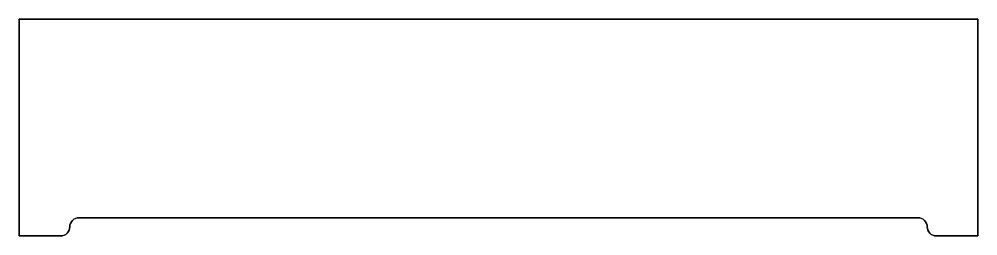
# Model space of a CAD drawing. Header units: millimetres. Extents: x -271 to -6, y 0 to 60.
import ezdxf

# ---------------------------------------------------------------- set-up
doc = ezdxf.new("R2010")
doc.units = ezdxf.units.MM
doc.layers.get('0').update_dxf_attribs({"linetype": 'CONTINUOUS'})

msp = doc.modelspace()

# ---------------------------------------------------------------- linework, layer by layer
for points in [[(-20, 2.5, 0.414214), (-17.5, 0), (-6, 0), (-6, 60), (-271, 60), (-271, 0), (-259.5, 0, 0.414214), (-257, 2.5, -0.414214), (-254.5, 5), (-22.5, 5, -0.414214)], [(-22.5, 5), (-254.5, 5, 0.414214), (-257, 2.5, -0.414214), (-259.5, 0), (-271, 0), (-271, 60), (-6, 60), (-6, 0), (-17.5, 0, -0.414214), (-20, 2.5, 0.414214)]]:
    msp.add_lwpolyline(points, format="xyb", close=True)

doc.saveas('drawing.dxf')
